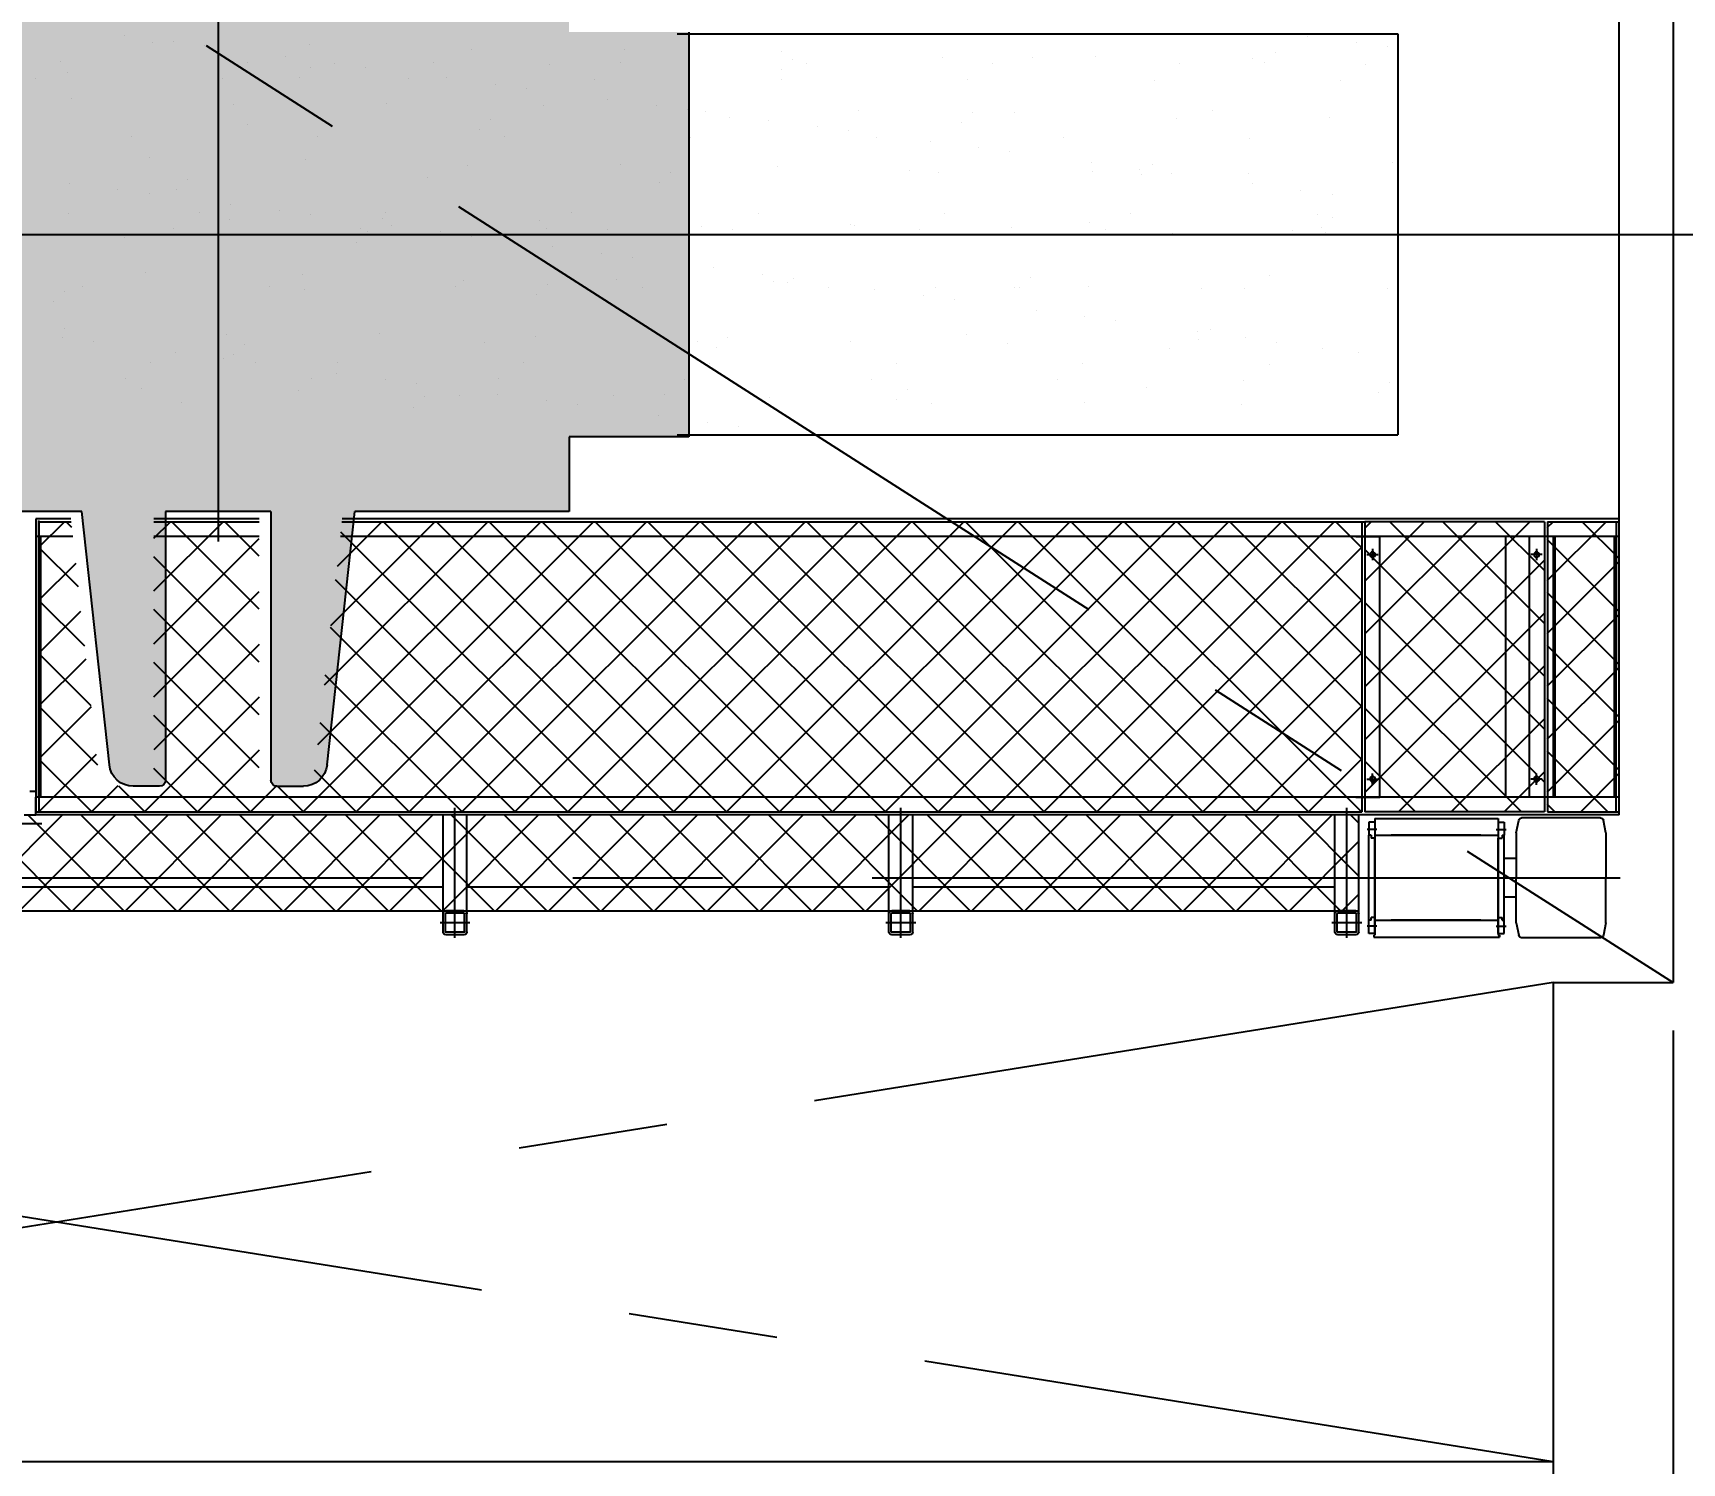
# Model space of a CAD drawing. Header units: millimetres. Extents: x -5 to 1510635, y -6 to 71285.
# Drawn here: x 666866 to 669621, y 32915 to 35304 of the extents above; entities that cross this region are included whole.
import ezdxf

# ---------------------------------------------------------------- set-up
doc = ezdxf.new("R2010")
doc.units = ezdxf.units.MM
doc.header["$LTSCALE"] = 1000
doc.linetypes.add('CENTER', pattern=[2, 1.25, -0.25, 0.25, -0.25])
for name, color, linetype in [('1', 1, 'CENTER'), ('MP-1', 1, 'CENTER'), ('MP-2', 42, 'Continuous'), ('MP-3', 3, 'Continuous'), ('MP-7', 7, 'Continuous'), ('MP-8', 8, 'Continuous'), ('S-TEXT-3', 31, 'Continuous')]:
    doc.layers.add(name, color=color, linetype=linetype)
doc.dimstyles.new('MPS2', dxfattribs={"dimscale": 100, "dimtxt": 3, "dimasz": 3, "dimexe": 1, "dimexo": 1, "dimgap": 1, "dimtad": 1, "dimzin": 12, "dimdsep": 46, "dimtxsty": 'Standard', "dimcen": 1, "dimclrd": 1, "dimclre": 1, "dimclrt": 7, "dimazin": 2, "dimtfac": 1, "dimtmove": 0, "dimatfit": 3, "dimfxl": 1, "dimarcsym": 0})

# ---------------------------------------------------------------- blocks, each defined once
blk = doc.blocks.new('*X10')
at = {"color": 0}
for p, q in [((1968.7, 9321.2), (1968.7, 9321.2)), ((3945.1, 9322.5), (3945.1, 9322.5)), ((1835.3, 9303.7), (1835.3, 9303.7)), ((1887.4, 9310.5), (1887.4, 9310.5)), ((2022.3, 9294.3), (2022.3, 9294.3)), ((2322.4, 9287.6), (2322.4, 9287.6)), ((2428.3, 9285.4), (2428.3, 9285.4)), ((2578.2, 9286.4), (2578.2, 9286.4)), ((2848.3, 9296.1), (2848.3, 9296.1)), ((3110, 9299.5), (3110, 9299.5)), ((3365.8, 9298.2), (3365.8, 9298.2)), ((3635.9, 9308), (3635.9, 9308)), ((3675.9, 9287.1), (3675.9, 9287.1)), ((3811.8, 9304.9), (3811.8, 9304.9)), ((3863.8, 9311.8), (3863.8, 9311.8)), ((3897.7, 9311.3), (3897.7, 9311.3)), ((1871.4, 9274.2), (1871.4, 9274.2)), ((2040.7, 9277.4), (2040.7, 9277.4)), ((2060.6, 9284.3), (2060.6, 9284.3)), ((2182.8, 9274.8), (2182.8, 9274.8)), ((2494.2, 9275.4), (2494.2, 9275.4)), ((2805.6, 9275.9), (2805.6, 9275.9)), ((2828.5, 9282), (2828.5, 9282)), ((2846.9, 9265.1), (2846.9, 9265.1)), ((3117.1, 9276.5), (3117.1, 9276.5)), ((3234.5, 9273.2), (3234.5, 9273.2)), ((3428.5, 9277.1), (3428.5, 9277.1)), ((3542.6, 9269.5), (3542.6, 9269.5)), ((3594.6, 9276.4), (3594.6, 9276.4)), ((3634.7, 9269.7), (3634.7, 9269.7)), ((3739.9, 9277.6), (3739.9, 9277.6)), ((4040.7, 9260.9), (4040.7, 9260.9)), ((4051.3, 9278.2), (4051.3, 9278.2)), ((1913.6, 9247.4), (1913.6, 9247.4)), ((2225, 9247.9), (2225, 9247.9)), ((2536.4, 9248.5), (2536.4, 9248.5)), ((2847.8, 9249.1), (2847.8, 9249.1)), ((3159.2, 9249.6), (3159.2, 9249.6)), ((3273.4, 9234.1), (3273.4, 9234.1)), ((3325.5, 9240.9), (3325.5, 9240.9)), ((3406.8, 9251.6), (3406.8, 9251.6)), ((3470.6, 9250.2), (3470.6, 9250.2)), ((3653.1, 9252.8), (3653.1, 9252.8)), ((3782.1, 9250.8), (3782.1, 9250.8)), ((4093.5, 9251.3), (4093.5, 9251.3)), ((3056.3, 9205.5), (3056.3, 9205.5)), ((3137.6, 9216.2), (3137.6, 9216.2)), ((3245.2, 9205.7), (3245.2, 9205.7)), ((3507, 9209), (3507, 9209)), ((3762.8, 9207.8), (3762.8, 9207.8)), ((4032.9, 9217.5), (4032.9, 9217.5)), ((1931.7, 9185.4), (1931.7, 9185.4)), ((2127.7, 9197.7), (2127.7, 9197.7)), ((2187.5, 9184.1), (2187.5, 9184.1)), ((2457.6, 9193.9), (2457.6, 9193.9)), ((2527.9, 9194.2), (2527.9, 9194.2)), ((2546.3, 9177.4), (2546.3, 9177.4)), ((2719.3, 9197.2), (2719.3, 9197.2)), ((2868.4, 9180.7), (2868.4, 9180.7)), ((2933.9, 9185.4), (2933.9, 9185.4)), ((2975.2, 9196), (2975.2, 9196)), ((3004.2, 9198.6), (3004.2, 9198.6)), ((3334, 9182), (3334, 9182)), ((2065.4, 9150.7), (2065.4, 9150.7)), ((2376.8, 9151.2), (2376.8, 9151.2)), ((2688.2, 9151.8), (2688.2, 9151.8)), ((2735.1, 9163.2), (2735.1, 9163.2)), ((2787.1, 9170), (2787.1, 9170)), ((2999.6, 9152.4), (2999.6, 9152.4)), ((3311, 9152.9), (3311, 9152.9)), ((3352.5, 9165.1), (3352.5, 9165.1)), ((3622.5, 9153.5), (3622.5, 9153.5)), ((3740.1, 9173.1), (3740.1, 9173.1)), ((3933.9, 9154), (3933.9, 9154)), ((2465.9, 9127.8), (2465.9, 9127.8)), ((2517.9, 9134.6), (2517.9, 9134.6)), ((2599.2, 9145.3), (2599.2, 9145.3)), ((1827.1, 9109.9), (1827.1, 9109.9)), ((2066.9, 9091.6), (2066.9, 9091.6)), ((2196.7, 9092.3), (2196.7, 9092.3)), ((2227.2, 9106.5), (2227.2, 9106.5)), ((2248.8, 9099.2), (2248.8, 9099.2)), ((2328.7, 9094.9), (2328.7, 9094.9)), ((2330.1, 9109.9), (2330.1, 9109.9)), ((2584.5, 9093.7), (2584.5, 9093.7)), ((2633.3, 9097.6), (2633.3, 9097.6)), ((2854.6, 9103.4), (2854.6, 9103.4)), ((3033.4, 9094.2), (3033.4, 9094.2)), ((3116.3, 9106.8), (3116.3, 9106.8)), ((3372.1, 9105.6), (3372.1, 9105.6)), ((3642.2, 9115.3), (3642.2, 9115.3)), ((3904, 9118.6), (3904, 9118.6)), ((2060.9, 9074.4), (2060.9, 9074.4)), ((2245.7, 9089.6), (2245.7, 9089.6)), ((3051.9, 9077.3), (3051.9, 9077.3)), ((3439.5, 9085.4), (3439.5, 9085.4)), ((3839.6, 9081.9), (3839.6, 9081.9)), ((3858.1, 9065), (3858.1, 9065)), ((3956, 9065), (3956, 9065)), ((4037.3, 9075.7), (4037.3, 9075.7)), ((1927.5, 9056.9), (1927.5, 9056.9)), ((1979.6, 9063.7), (1979.6, 9063.7)), ((3768.1, 9040.3), (3768.1, 9040.3)), ((3904, 9058.2), (3904, 9058.2)), ((1926.6, 9018.7), (1926.6, 9018.7)), ((1952.2, 9023.8), (1952.2, 9023.8)), ((2263.6, 9024.4), (2263.6, 9024.4)), ((2332.7, 9009.9), (2332.7, 9009.9)), ((2575, 9025), (2575, 9025)), ((2886.4, 9025.5), (2886.4, 9025.5)), ((3197.8, 9026.1), (3197.8, 9026.1)), ((3251.5, 9013), (3251.5, 9013)), ((3509.2, 9026.7), (3509.2, 9026.7)), ((3513.3, 9016.4), (3513.3, 9016.4)), ((3634.8, 9022.7), (3634.8, 9022.7)), ((3686.8, 9029.6), (3686.8, 9029.6)), ((3769.1, 9015.1), (3769.1, 9015.1)), ((3820.6, 9027.2), (3820.6, 9027.2)), ((4039.2, 9024.9), (4039.2, 9024.9)), ((1938, 8992.7), (1938, 8992.7)), ((1945.1, 9001.8), (1945.1, 9001.8)), ((1994.3, 8997), (1994.3, 8997)), ((2193.8, 8991.4), (2193.8, 8991.4)), ((2305.7, 8997.5), (2305.7, 8997.5)), ((2463.9, 9001.2), (2463.9, 9001.2)), ((2617.2, 8998.1), (2617.2, 8998.1)), ((2725.6, 9004.5), (2725.6, 9004.5)), ((2732.8, 9006.4), (2732.8, 9006.4)), ((2751.3, 8989.5), (2751.3, 8989.5)), ((2928.6, 8998.7), (2928.6, 8998.7)), ((2981.4, 9003.3), (2981.4, 9003.3)), ((3138.9, 8997.6), (3138.9, 8997.6)), ((3240, 8999.2), (3240, 8999.2)), ((3365.6, 8987.3), (3365.6, 8987.3)), ((3417.7, 8994.1), (3417.7, 8994.1)), ((3499, 9004.8), (3499, 9004.8)), ((3539, 8994.1), (3539, 8994.1)), ((3551.4, 8999.8), (3551.4, 8999.8)), ((3862.8, 9000.4), (3862.8, 9000.4)), ((3945.1, 8985.3), (3945.1, 8985.3)), ((3148.5, 8958.7), (3148.5, 8958.7)), ((3229.8, 8969.4), (3229.8, 8969.4)), ((3557.4, 8977.3), (3557.4, 8977.3)), ((2960.6, 8934), (2960.6, 8934)), ((3096.4, 8951.9), (3096.4, 8951.9)), ((1834.7, 8899.7), (1834.7, 8899.7)), ((2032.1, 8922.1), (2032.1, 8922.1)), ((2073.2, 8898.9), (2073.2, 8898.9)), ((2146.1, 8900.2), (2146.1, 8900.2)), ((2335, 8902.3), (2335, 8902.3)), ((2432.2, 8918.7), (2432.2, 8918.7)), ((2450.6, 8901.8), (2450.6, 8901.8)), ((2457.6, 8900.8), (2457.6, 8900.8)), ((2590.8, 8901), (2590.8, 8901)), ((2769, 8901.4), (2769, 8901.4)), ((2827.3, 8916.4), (2827.3, 8916.4)), ((2838.3, 8909.8), (2838.3, 8909.8)), ((2860.9, 8910.8), (2860.9, 8910.8)), ((2879.3, 8923.3), (2879.3, 8923.3)), ((3080.4, 8901.9), (3080.4, 8901.9)), ((3122.6, 8914.1), (3122.6, 8914.1)), ((3238.4, 8906.4), (3238.4, 8906.4)), ((3378.4, 8912.9), (3378.4, 8912.9)), ((3391.8, 8902.5), (3391.8, 8902.5)), ((3648.5, 8922.6), (3648.5, 8922.6)), ((3703.2, 8903.1), (3703.2, 8903.1)), ((3910.3, 8925.9), (3910.3, 8925.9)), ((4014.6, 8903.6), (4014.6, 8903.6)), ((2558.1, 8881), (2558.1, 8881)), ((2610.1, 8887.8), (2610.1, 8887.8)), ((2691.4, 8898.5), (2691.4, 8898.5)), ((3256.8, 8889.5), (3256.8, 8889.5)), ((3644.4, 8897.5), (3644.4, 8897.5)), ((4044.6, 8894.1), (4044.6, 8894.1)), ((4063, 8877.2), (4063, 8877.2)), ((2288.9, 8845.5), (2288.9, 8845.5)), ((2341, 8852.4), (2341, 8852.4)), ((2422.3, 8863.1), (2422.3, 8863.1)), ((2071.8, 8817), (2071.8, 8817)), ((2131.6, 8830.9), (2131.6, 8830.9)), ((2153.1, 8827.7), (2153.1, 8827.7)), ((2537.6, 8822), (2537.6, 8822)), ((2937.8, 8818.6), (2937.8, 8818.6)), ((3257.8, 8820.3), (3257.8, 8820.3)), ((3519.6, 8823.7), (3519.6, 8823.7)), ((3775.4, 8822.5), (3775.4, 8822.5)), ((4045.5, 8832.2), (4045.5, 8832.2)), ((4048.2, 8818.2), (4048.2, 8818.2)), ((1883.9, 8792.2), (1883.9, 8792.2)), ((1944.3, 8800), (1944.3, 8800)), ((2019.7, 8810.1), (2019.7, 8810.1)), ((2150, 8814), (2150, 8814)), ((2200.1, 8798.8), (2200.1, 8798.8)), ((2470.2, 8808.5), (2470.2, 8808.5)), ((2731.9, 8811.8), (2731.9, 8811.8)), ((2956.2, 8801.7), (2956.2, 8801.7)), ((2987.7, 8810.6), (2987.7, 8810.6)), ((3343.8, 8809.8), (3343.8, 8809.8)), ((3744, 8806.3), (3744, 8806.3)), ((3762.4, 8789.4), (3762.4, 8789.4)), ((3860.3, 8793.5), (3860.3, 8793.5)), ((3996.2, 8811.4), (3996.2, 8811.4)), ((2032.9, 8773.4), (2032.9, 8773.4)), ((2344.3, 8774), (2344.3, 8774)), ((2655.8, 8774.5), (2655.8, 8774.5)), ((2967.2, 8775.1), (2967.2, 8775.1)), ((3278.6, 8775.7), (3278.6, 8775.7)), ((3590, 8776.2), (3590, 8776.2)), ((3727, 8775.9), (3727, 8775.9)), ((3779, 8782.8), (3779, 8782.8)), ((3901.4, 8776.8), (3901.4, 8776.8)), ((1831, 8743.1), (1831, 8743.1)), ((2075.1, 8746.5), (2075.1, 8746.5)), ((2237, 8734.3), (2237, 8734.3)), ((2386.5, 8747.1), (2386.5, 8747.1)), ((2697.9, 8747.7), (2697.9, 8747.7)), ((3009.3, 8748.2), (3009.3, 8748.2)), ((3320.8, 8748.8), (3320.8, 8748.8)), ((3457.8, 8740.5), (3457.8, 8740.5)), ((3509.9, 8747.4), (3509.9, 8747.4)), ((3591.2, 8758.1), (3591.2, 8758.1)), ((3632.2, 8749.4), (3632.2, 8749.4)), ((3943.6, 8749.9), (3943.6, 8749.9)), ((1849.4, 8726.2), (1849.4, 8726.2)), ((2079.5, 8706.2), (2079.5, 8706.2)), ((2341.3, 8709.6), (2341.3, 8709.6)), ((2597.1, 8708.3), (2597.1, 8708.3)), ((2637.2, 8730.8), (2637.2, 8730.8)), ((2655.6, 8714), (2655.6, 8714)), ((2867.2, 8718.1), (2867.2, 8718.1)), ((3043.2, 8722), (3043.2, 8722)), ((3128.9, 8721.4), (3128.9, 8721.4)), ((3240.7, 8711.9), (3240.7, 8711.9)), ((3322, 8722.6), (3322, 8722.6)), ((3384.7, 8720.2), (3384.7, 8720.2)), ((3443.4, 8718.6), (3443.4, 8718.6)), ((3654.8, 8729.9), (3654.8, 8729.9)), ((3849.4, 8709.7), (3849.4, 8709.7)), ((3916.6, 8733.3), (3916.6, 8733.3)), ((3052.8, 8687.2), (3052.8, 8687.2)), ((3188.6, 8705.1), (3188.6, 8705.1)), ((3461.8, 8701.7), (3461.8, 8701.7)), ((2919.5, 8669.6), (2919.5, 8669.6)), ((2971.5, 8676.5), (2971.5, 8676.5))]:
    blk.add_line(p, q, dxfattribs=at)
blk = doc.blocks.new('*X8')
at = {"color": 0}
for p, q in [((1847.6, 2201.1), (2105.8, 2459.4)), ((1847.6, 2289.5), (2017.4, 2459.4)), ((1847.6, 2377.9), (1929, 2459.4)), ((2147.6, 2183.4), (1871.7, 2459.4)), ((2147.6, 2271.8), (1960.1, 2459.4)), ((2147.6, 2360.2), (2048.4, 2459.4)), ((2147.6, 2448.6), (2136.8, 2459.4)), ((1847.6, 2112.7), (2134.6, 2399.7)), ((2134.7, 2399.9), (2139.1, 2404.2)), ((2139.2, 2404.4), (2147.6, 2412.7)), ((2147.6, 2095.1), (1847.6, 2395.1)), ((1860.6, 2037.4), (2147.6, 2324.4)), ((2147.6, 2006.7), (1847.6, 2306.7)), ((1886, 1974.4), (2147.6, 2236)), ((2091.5, 1974.4), (1847.6, 2218.3)), ((2003.1, 1974.4), (1847.6, 2129.9)), ((1974.4, 1974.4), (2147.6, 2147.6)), ((1857, 2032.1), (1847.6, 2041.5)), ((2062.8, 1974.4), (2147.6, 2059.2)), ((1847.6, 2024.4), (1852.6, 2029.4)), ((1860.6, 2028.5), (1859.7, 2029.4)), ((1914.7, 1974.4), (1863.3, 2025.8))]:
    blk.add_line(p, q, dxfattribs=at)
blk = doc.blocks.new('*X9')
at = {"color": 0}
for p, q in [((1814.5, 3228.7), (1876, 3290.2)), ((1934.5, 3192.1), (1836.3, 3290.2)), ((1934.5, 3280.4), (1924.7, 3290.2)), ((1814.5, 3140.3), (1934.5, 3260.3)), ((1934.5, 3103.7), (1814.5, 3223.7)), ((1814.5, 3051.9), (1934.5, 3171.9)), ((1934.5, 3015.3), (1814.5, 3135.3)), ((1814.5, 2963.5), (1934.5, 3083.5)), ((1934.5, 2926.9), (1814.5, 3046.9)), ((1814.5, 2875.1), (1934.5, 2995.1)), ((1934.5, 2838.5), (1814.5, 2958.5)), ((1833, 2805.2), (1934.5, 2906.7)), ((1879.3, 2805.2), (1814.5, 2870.1)), ((1921.4, 2805.2), (1934.5, 2818.4))]:
    blk.add_line(p, q, dxfattribs=at)
blk = doc.blocks.new('CL Cavin')
h = blk.add_hatch()
h.set_pattern_fill('CROSS', color=1, scale=100, style=0)
h.set_pattern_definition([(360, (24163.74, 101268.322), (25, 25), [12.5, -37.5]), (90, (24169.99, 101262.072), (-25, 25), [12.5, -37.5])])
h.paths.add_polyline_path([(27666.8, 102368.3), (27666.8, 102831.3), (27578.8, 102831.3), (27578.8, 103280.3, 0.414214), (27568.8, 103290.3), (27524.6, 103290.3, 0.382786), (27484.9, 103254.7), (27438.8, 102831.3), (27080.8, 102831.3), (27080.8, 102706.3), (26880.8, 102706.3), (26880.8, 102368.3)])
h.paths.add_polyline_path([(27666.8, 102368.3), (28452.8, 102368.3), (28452.8, 102706.3), (28252.8, 102706.3), (28252.8, 102831.3), (27894.7, 102831.3), (27848.6, 103254.7, 0.382786), (27808.9, 103290.3), (27764.8, 103290.3, 0.414214), (27754.8, 103280.3), (27754.8, 102831.3), (27666.8, 102831.3)])
h.paths.add_polyline_path([(27666.8, 102368.3), (27666.8, 101905.3), (27754.8, 101905.3), (27754.8, 101456.3, 0.414214), (27764.8, 101446.3), (27808.9, 101446.3, 0.382786), (27848.6, 101482), (27894.7, 101905.3), (28252.8, 101905.3), (28252.8, 102030.3), (28452.8, 102030.3), (28452.8, 102368.3)])
h.paths.add_polyline_path([(26880.8, 102368.3), (26880.8, 102030.3), (27080.8, 102030.3), (27080.8, 101905.3), (27438.8, 101905.3), (27484.9, 101482, 0.382786), (27524.6, 101446.3), (27568.8, 101446.3, 0.414214), (27578.8, 101456.3), (27578.8, 101905.3), (27666.8, 101905.3), (27666.8, 102368.3)])
h.paths.add_polyline_path([(25974.5, 102368.3), (25974.5, 101905.3), (26062.5, 101905.3), (26062.5, 101456.3, 0.414214), (26072.5, 101446.3), (26116.6, 101446.3, 0.382786), (26156.4, 101482), (26202.5, 101905.3), (26560.5, 101905.3), (26560.5, 102030.3), (26760.5, 102030.3), (26760.5, 102368.3)])
h.paths.add_polyline_path([(25388.5, 102030.3), (25388.5, 101905.3), (25746.5, 101905.3), (25792.6, 101482, 0.382786), (25832.4, 101446.3), (25876.5, 101446.3, 0.414214), (25886.5, 101456.3), (25886.5, 101905.3), (25974.5, 101905.3), (25974.5, 102368.3), (25188.5, 102368.3), (25188.5, 102030.3)])
h.paths.add_polyline_path([(25974.5, 102368.3), (25974.5, 102831.3), (25886.5, 102831.3), (25886.5, 103280.3, 0.414214), (25876.5, 103290.3), (25832.4, 103290.3, 0.382786), (25792.6, 103254.7), (25746.5, 102831.3), (25388.5, 102831.3), (25388.5, 102706.3), (25188.5, 102706.3), (25188.5, 102368.3)])
h.paths.add_polyline_path([(26760.5, 102368.3), (26760.5, 102706.3), (26560.5, 102706.3), (26560.5, 102831.3), (26202.5, 102831.3), (26156.4, 103254.7, 0.382786), (26116.6, 103290.3), (26072.5, 103290.3, 0.414214), (26062.5, 103280.3), (26062.5, 102831.3), (25974.5, 102831.3), (25974.5, 102368.3)])
at = {"layer": 'MP-2'}
h = blk.add_hatch(dxfattribs=at)
h.set_pattern_fill('ANSI37', color=256, scale=499.999663, angle=180, style=0)
h.set_pattern_definition([(225, (31683.96, 114656.054), (44.19414, -44.19414), []), (315, (31683.96, 114656.054), (44.19414, 44.19414), [])])
h.paths.add_polyline_path([(27342.2, 103338.3), (27342.2, 103378.8), (25542.2, 103378.8), (25542.2, 103338.3), (25022.2, 103338.3), (25022.2, 103498.3), (29572.2, 103498.3), (29572.2, 103338.3)])
h = blk.add_hatch(dxfattribs=at)
h.set_pattern_fill('ANSI37', color=256, scale=500, angle=90, style=0)
h.set_pattern_definition([(225, (27297.18, 105208.924), (-44.1942, 44.1942), []), (135, (27297.18, 105208.924), (44.1942, 44.1942), [])])
h.paths.add_polyline_path([(27873.4, 102848.3), (27829.1, 103254.7, 0.382786), (27789.4, 103290.3), (27745.3, 103290.3, 0.414214), (27735.3, 103280.3), (27735.3, 102848.3), (27559.3, 102848.3), (27559.3, 103280.3, 0.414214), (27549.3, 103290.3), (27505.1, 103290.3, 0.382786), (27465.4, 103254.7), (27421.1, 102848.3), (27367.2, 102848.3), (27367.2, 103333.3), (29577.2, 103333.3), (29577.2, 102848.3)])
at = {"layer": 'MP-1'}
for p, q in [((28062.2, 103543.3), (28062.2, 103326.1)), ((28807.2, 103543.3), (28807.2, 103326.1)), ((29552.2, 103543.3), (29552.2, 103326.1)), ((28087.2, 103518.3), (28037.2, 103518.3)), ((28832.2, 103518.3), (28782.2, 103518.3)), ((29577.2, 103518.3), (29527.2, 103518.3)), ((29602.4, 103524.3), (29586.1, 103524.3)), ((29801.9, 103524.3), (29818.3, 103524.3)), ((24759.1, 103443.3), (30035.1, 103443.3)), ((27372.2, 103353.3), (25522.2, 103353.3)), ((29602.4, 103362.3), (29586.1, 103362.3)), ((29801.9, 103362.3), (29818.3, 103362.3)), ((29595.2, 103287.8), (29595.2, 103268.8)), ((29595.2, 103287.8), (29595.2, 103268.8)), ((29869.2, 103287.8), (29869.2, 103268.8)), ((29869.2, 103287.8), (29869.2, 103268.8)), ((29585.7, 103278.3), (29604.7, 103278.3)), ((29585.7, 103278.3), (29604.7, 103278.3)), ((29878.7, 103278.3), (29859.7, 103278.3)), ((29878.7, 103278.3), (29859.7, 103278.3)), ((29585.7, 102903.3), (29604.7, 102903.3)), ((29585.7, 102903.3), (29604.7, 102903.3)), ((29595.2, 102893.8), (29595.2, 102912.8)), ((29595.2, 102893.8), (29595.2, 102912.8)), ((29878.7, 102903.3), (29859.7, 102903.3)), ((29878.7, 102903.3), (29859.7, 102903.3)), ((29869.2, 102893.8), (29869.2, 102912.8)), ((29869.2, 102893.8), (29869.2, 102912.8)), ((27666.8, 101855.3), (27666.8, 102881.3)), ((24687.2, 102368.3), (30107.2, 102368.3))]:
    blk.add_line(p, q, dxfattribs=at)
at = {"layer": 'MP-2'}
for p, q in [((28042.2, 103533.3), (28042.2, 103503.3)), ((28046.2, 103533.3), (28046.2, 103503.3)), ((28077.2, 103538.3), (28047.2, 103538.3)), ((28077.2, 103534.3), (28047.2, 103534.3)), ((28078.2, 103533.3), (28078.2, 103503.3)), ((28082.2, 103533.3), (28082.2, 103503.3)), ((28787.2, 103533.3), (28787.2, 103503.3)), ((28791.2, 103533.3), (28791.2, 103503.3)), ((28822.2, 103538.3), (28792.2, 103538.3)), ((28822.2, 103534.3), (28792.2, 103534.3)), ((28823.2, 103533.3), (28823.2, 103503.3)), ((28827.2, 103533.3), (28827.2, 103503.3)), ((29532.2, 103533.3), (29532.2, 103503.3)), ((29536.2, 103533.3), (29536.2, 103503.3)), ((29567.2, 103538.3), (29537.2, 103538.3)), ((29567.2, 103534.3), (29537.2, 103534.3)), ((29568.2, 103533.3), (29568.2, 103503.3)), ((29572.2, 103533.3), (29572.2, 103503.3)), ((28077.2, 103502.3), (28047.2, 103502.3)), ((28077.2, 103498.3), (28047.2, 103498.3)), ((28822.2, 103502.3), (28792.2, 103502.3)), ((28822.2, 103498.3), (28792.2, 103498.3)), ((29567.2, 103502.3), (29537.2, 103502.3)), ((29567.2, 103498.3), (29537.2, 103498.3)), ((27342.2, 103338.3), (27362.2, 103338.3)), ((27352.2, 103298.3), (27362.2, 103298.3)), ((28433.3, 102703.3), (29637.2, 102703.3)), ((28433.3, 102703.3), (29637.2, 102703.3)), ((29637.2, 102033.3), (29637.2, 102703.3)), ((28433.3, 102033.3), (29637.2, 102033.3))]:
    blk.add_line(p, q, dxfattribs=at)
for centre, radius, start, end in [((28047.2, 103533.3), 5, 90, 180), ((28047.2, 103533.3), 1, 90, 180), ((28077.2, 103533.3), 5, 0, 90), ((28077.2, 103533.3), 1, 0, 90), ((28792.2, 103533.3), 5, 90, 180), ((28792.2, 103533.3), 1, 90, 180), ((28822.2, 103533.3), 5, 0, 90), ((28822.2, 103533.3), 1, 0, 90), ((29537.2, 103533.3), 5, 90, 180), ((29537.2, 103533.3), 1, 90, 180), ((29567.2, 103533.3), 5, 0, 90), ((29567.2, 103533.3), 1, 0, 90), ((28047.2, 103503.3), 5, 180, 270), ((28047.2, 103503.3), 1, 180, 270), ((28077.2, 103503.3), 5, 270, 0), ((28077.2, 103503.3), 1, 270, 0), ((28792.2, 103503.3), 5, 180, 270), ((28792.2, 103503.3), 1, 180, 270), ((28822.2, 103503.3), 1, 270, 0), ((28822.2, 103503.3), 5, 270, 0), ((29537.2, 103503.3), 5, 180, 270), ((29537.2, 103503.3), 1, 180, 270), ((29567.2, 103503.3), 5, 270, 0), ((29567.2, 103503.3), 1, 270, 0)]:
    blk.add_arc(centre, radius, start, end, dxfattribs=at)
at = {"layer": 'MP-3'}
for p, q in [((29589.2, 103536.3), (29589.2, 103514.3)), ((29599.2, 103536.3), (29589.2, 103536.3)), ((29597.2, 103542.3), (29807.2, 103542.3)), ((29597.2, 103539.3), (29597.2, 103542.3)), ((29597.2, 103539.3), (29599.2, 103539.3)), ((29599.2, 103514.3), (29599.2, 103539.3)), ((29599.2, 103536.3), (29599.2, 103509.8)), ((29805.2, 103514.3), (29805.2, 103539.3)), ((29805.2, 103539.3), (29807.2, 103539.3)), ((29805.2, 103536.3), (29805.2, 103509.8)), ((29805.2, 103536.3), (29815.2, 103536.3)), ((29807.2, 103539.3), (29807.2, 103542.3)), ((29815.2, 103536.3), (29815.2, 103514.3)), ((29835.1, 103518.3), (29839.3, 103539.3)), ((29976, 103543.3), (29844.2, 103543.3)), ((29985.1, 103518.3), (29980.9, 103539.3)), ((29589.2, 103514.3), (29589.2, 103372.3)), ((29592.7, 103514.3), (29589.2, 103514.3)), ((29592.7, 103514.3), (29592.7, 103509.8)), ((29599.2, 103509.8), (29592.7, 103509.8)), ((29599.2, 103372.3), (29599.2, 103514.3)), ((29599.2, 103514.3), (29627.2, 103514.3)), ((29599.2, 103509.8), (29599.2, 103376.8)), ((29776.2, 103514.3), (29626.2, 103514.3)), ((29627.2, 103514.3), (29777.2, 103514.3)), ((29777.2, 103514.3), (29805.2, 103514.3)), ((29805.2, 103372.3), (29805.2, 103514.3)), ((29805.2, 103509.8), (29805.2, 103376.8)), ((29805.2, 103509.8), (29811.7, 103509.8)), ((29811.7, 103514.3), (29811.7, 103509.8)), ((29811.7, 103514.3), (29815.2, 103514.3)), ((29815.2, 103514.3), (29815.2, 103372.3)), ((29835.1, 103518.3), (29835.1, 103487.3)), ((29985.1, 103518.3), (29985.1, 103443.3)), ((25162.2, 103498.3), (29572.2, 103498.3)), ((29572.2, 103503.3), (29572.2, 103338.3)), ((29835.1, 103487.3), (29835.1, 103443.3)), ((29835.1, 103475.8), (29815.2, 103475.8)), ((29835.1, 103397.3), (29835.1, 103443.3)), ((29985.1, 103397.3), (29985.1, 103443.3)), ((29835.1, 103410.8), (29815.2, 103410.8)), ((29835.1, 103368.3), (29835.1, 103397.3)), ((29985.1, 103368.3), (29985.1, 103397.3)), ((29589.2, 103350.3), (29589.2, 103372.3)), ((29592.7, 103372.3), (29589.2, 103372.3)), ((29592.7, 103372.3), (29592.7, 103376.8)), ((29599.2, 103376.8), (29592.7, 103376.8)), ((29599.2, 103350.3), (29599.2, 103376.8)), ((29599.2, 103344.3), (29599.2, 103372.3)), ((29599.2, 103372.3), (29627.2, 103372.3)), ((29776.2, 103372.3), (29626.2, 103372.3)), ((29627.2, 103372.3), (29777.2, 103372.3)), ((29777.2, 103372.3), (29805.2, 103372.3)), ((29805.2, 103350.3), (29805.2, 103376.8)), ((29805.2, 103376.8), (29811.7, 103376.8)), ((29805.2, 103344.3), (29805.2, 103372.3)), ((29811.7, 103372.3), (29811.7, 103376.8)), ((29811.7, 103372.3), (29815.2, 103372.3)), ((29815.2, 103350.3), (29815.2, 103372.3)), ((29835.1, 103368.3), (29839.3, 103347.3)), ((29985.1, 103368.3), (29980.9, 103347.3)), ((29599.2, 103350.3), (29589.2, 103350.3)), ((29599.2, 103344.3), (29805.2, 103344.3)), ((29805.2, 103350.3), (29815.2, 103350.3)), ((29976, 103343.3), (29844.2, 103343.3)), ((30007.2, 103338.3), (27362.2, 103338.3)), ((27362.2, 103338.3), (27362.2, 103308.3)), ((27362.2, 103338.3), (27362.2, 103308.3)), ((27362.2, 102848.3), (27362.2, 103333.3)), ((27362.2, 103333.3), (29577.2, 103333.3)), ((27367.2, 102848.3), (27367.2, 103333.3)), ((29577.2, 102848.3), (29577.2, 103333.3)), ((29582.2, 102848.3), (29582.2, 103333.3)), ((29882.2, 103333.3), (29582.2, 103333.3)), ((29882.2, 102848.3), (29882.2, 103333.3)), ((29887.2, 102848.3), (29887.2, 103333.3)), ((29887.2, 103333.3), (30007.2, 103333.3)), ((30002.2, 103333.3), (30002.2, 102873.3)), ((30007.2, 103338.3), (30007.2, 101863.3)), ((30007.2, 103308.3), (27362.2, 103308.3)), ((27367.2, 103308.3), (27367.2, 102846.3)), ((27370.2, 103308.3), (27370.2, 102873.3)), ((27568.8, 103290.3), (27524.6, 103290.3)), ((27764.8, 103290.3), (27808.9, 103290.3)), ((29567.2, 103308.3), (29607.2, 103308.3)), ((29607.2, 103308.3), (29607.2, 102873.3)), ((29817.2, 102873.3), (29817.2, 103308.3)), ((29857.2, 103308.3), (29857.2, 102873.3)), ((29897.2, 103308.3), (29857.2, 103308.3)), ((29897.2, 103308.3), (29897.2, 102873.3)), ((29900.2, 103308.3), (29900.2, 102873.3)), ((29999.2, 103308.3), (29999.2, 102873.3)), ((27578.8, 102831.3), (27578.8, 103280.3)), ((27754.8, 102831.3), (27754.8, 103280.3)), ((27484.9, 103254.7), (27438.8, 102831.3)), ((27848.6, 103254.7), (27894.7, 102831.3)), ((30002.2, 102848.3), (30002.2, 103095.5)), ((27367.2, 102848.3), (27367.2, 103006.1)), ((27362.2, 102843.3), (27362.2, 102873.3)), ((27362.2, 102843.3), (27362.2, 102873.3)), ((27423.8, 102873.3), (27362.2, 102873.3)), ((27735.3, 102873.3), (27559.3, 102873.3)), ((30007.2, 102873.3), (27870.7, 102873.3)), ((29567.2, 102873.3), (29607.2, 102873.3)), ((29897.2, 102873.3), (29857.2, 102873.3)), ((27367.2, 102848.3), (27421.1, 102848.3)), ((27559.3, 102848.3), (27735.3, 102848.3)), ((27873.4, 102848.3), (29582.2, 102848.3)), ((29882.2, 102848.3), (29582.2, 102848.3)), ((29887.2, 102848.3), (30007.2, 102848.3)), ((27438.8, 102831.3), (27080.8, 102831.3)), ((27420.6, 102843.3), (27362.2, 102843.3)), ((27735.3, 102843.3), (27559.3, 102843.3)), ((27754.8, 102831.3), (27578.8, 102831.3)), ((30007.2, 102843.3), (27873.9, 102843.3)), ((28252.8, 102831.3), (27894.7, 102831.3)), ((28252.8, 102706.3), (28252.8, 102831.3)), ((28452.8, 102706.3), (28252.8, 102706.3)), ((28452.8, 102030.3), (28452.8, 102706.3))]:
    blk.add_line(p, q, dxfattribs=at)
for centre in [(29595.2, 103278.3), (29595.2, 103278.3), (29869.2, 103278.3), (29869.2, 103278.3), (29595.2, 102903.3), (29595.2, 102903.3), (29869.2, 102903.3), (29869.2, 102903.3)]:
    blk.add_circle(centre, 4.5, dxfattribs=at)
for centre, radius, start, end in [((29844.2, 103538.3), 5, 90, 168.6901), ((29976, 103538.3), 5, 11.3099, 90), ((29844.2, 103348.3), 5, 191.3099, 270), ((29976, 103348.3), 5, 270, 348.6901), ((27524.6, 103250.3), 40, 90, 173.7846), ((27568.8, 103280.3), 10, 0, 90), ((27764.8, 103280.3), 10, 90, 180), ((27808.9, 103250.3), 40, 6.2154, 90)]:
    blk.add_arc(centre, radius, start, end, dxfattribs=at)
at = {"layer": 'MP-7'}
for p, q in [((28042.2, 103503.3), (28042.2, 103338.3)), ((28082.2, 103503.3), (28082.2, 103338.3)), ((28787.2, 103503.3), (28787.2, 103338.3)), ((28827.2, 103503.3), (28827.2, 103338.3)), ((29532.2, 103503.3), (29532.2, 103338.3)), ((27337.2, 103458.3), (28042.2, 103458.3)), ((28082.2, 103458.3), (28787.2, 103458.3)), ((28827.2, 103458.3), (29532.2, 103458.3))]:
    blk.add_line(p, q, dxfattribs=at)
at = {"layer": 'MP-2', "rotation": 180}
for name, p in [('*X8', (31729.8, 105307.7)), ('*X9', (31821.6, 106138.6)), ('*X10', (31455.2, 111358.4))]:
    blk.add_blockref(name, p, dxfattribs=at)
blk = doc.blocks.new('*D308')
at = {"layer": 'DEFPOINTS', "color": 0, "linetype": 'ByBlock', "transparency": 16777216}
for p in [(674905.9, 38841.1), (669605.9, 37167.7, 0), (674905.9, 18707.4)]:
    blk.add_point(p, dxfattribs=at)
at = {"layer": 'S-TEXT-3', "color": 1, "linetype": 'ByBlock', "lineweight": -2, "transparency": 16777216}
for p, q in [((669605.9, 37247.7), (669605.9, 38921.1)), ((674905.9, 18787.4), (674905.9, 38921.1)), ((669845.9, 38841.1), (674665.9, 38841.1))]:
    blk.add_line(p, q, dxfattribs=at)
at = {"layer": 'S-TEXT-3', "color": 1, "linetype": 'ByBlock', "transparency": 16777216}
for points in [[(669845.9, 38881.1), (669845.9, 38801.1), (669605.9, 38841.1)], [(674665.9, 38881.1), (674665.9, 38801.1), (674905.9, 38841.1)]]:
    blk.add_solid(points, dxfattribs=at)
at = {"layer": 'S-TEXT-3', "color": 7, "linetype": 'ByBlock', "transparency": 16777216, "insert": (672255.9, 39041.1), "char_height": 240, "attachment_point": 5}
blk.add_mtext('5300', dxfattribs=at)
blk = doc.blocks.new('*D315')
at = {"layer": 'DEFPOINTS', "color": 0, "linetype": 'ByBlock', "transparency": 16777216}
for p in [(677380.8, 39553.5), (646991, 32912.4, 0), (677380.8, 20582.8, 0)]:
    blk.add_point(p, dxfattribs=at)
at = {"layer": 'S-TEXT-3', "color": 1, "linetype": 'ByBlock', "lineweight": -2, "transparency": 16777216}
for p, q in [((646991, 32992.4), (646991, 39633.5)), ((677380.8, 20662.8), (677380.8, 39633.5)), ((647231, 39553.5), (677140.8, 39553.5))]:
    blk.add_line(p, q, dxfattribs=at)
at = {"layer": 'S-TEXT-3', "color": 1, "linetype": 'ByBlock', "transparency": 16777216}
for points in [[(647231, 39593.5), (647231, 39513.5), (646991, 39553.5)], [(677140.8, 39593.5), (677140.8, 39513.5), (677380.8, 39553.5)]]:
    blk.add_solid(points, dxfattribs=at)
at = {"layer": 'S-TEXT-3', "color": 7, "linetype": 'ByBlock', "transparency": 16777216, "insert": (662185.9, 39753.5), "char_height": 240, "attachment_point": 5}
blk.add_mtext('30390', dxfattribs=at)
blk = doc.blocks.new('*D306')
at = {"layer": 'DEFPOINTS', "color": 0, "linetype": 'ByBlock', "transparency": 16777216}
for p in [(664205.9, 33717.7, 0), (669605.9, 33717.7, 0), (664205.9, 32215.9)]:
    blk.add_point(p, dxfattribs=at)
at = {"layer": 'MP-8', "color": 1, "linetype": 'ByBlock', "lineweight": -2, "transparency": 16777216}
for p, q in [((664205.9, 33637.7), (664205.9, 32135.9)), ((669605.9, 33637.7), (669605.9, 32135.9)), ((669365.9, 32215.9), (664445.9, 32215.9))]:
    blk.add_line(p, q, dxfattribs=at)
at = {"layer": 'MP-8', "color": 1, "linetype": 'ByBlock', "transparency": 16777216}
for points in [[(664445.9, 32255.9), (664445.9, 32175.9), (664205.9, 32215.9)], [(669365.9, 32255.9), (669365.9, 32175.9), (669605.9, 32215.9)]]:
    blk.add_solid(points, dxfattribs=at)
at = {"layer": 'MP-8', "color": 7, "linetype": 'ByBlock', "transparency": 16777216, "insert": (666905.9, 32444.7), "char_height": 240, "attachment_point": 5}
blk.add_mtext('5400{\\H144.000000;\\S+10^ -0;}', dxfattribs=at)

msp = doc.modelspace()

# ---------------------------------------------------------------- linework, layer by layer
at = {"layer": '1'}
msp.add_line((657427.944, 34967.724, 0), (670552.613, 34967.724, 0), dxfattribs=at)
at = {"layer": 'MP-1'}
for p, q in [((664205.865, 37167.724, 0), (669605.865, 33717.724, 0)), ((669405.865, 33717.724, 0), (664405.865, 32917.724, 0)), ((664405.865, 33717.724, 0), (669405.865, 32917.724, 0))]:
    msp.add_line(p, q, dxfattribs=at)
at = {"layer": 'MP-8'}
for p, q in [((669605.865, 37167.724, 0), (669605.865, 33717.724, 0)), ((669405.865, 33717.724, 0), (669605.865, 33717.724, 0)), ((669405.865, 33717.724, 0), (669405.865, 13762.358, 0)), ((664405.865, 32917.724, 0), (669405.865, 32917.724, 0))]:
    msp.add_line(p, q, dxfattribs=at)

# ---------------------------------------------------------------- block references
at = {"linetype": 'ByBlock', "extrusion": (0, 0, -1), "zscale": -1, "rotation": 179.9999999866598}
msp.add_blockref('CL Cavin', (-639508.684, 137336.046, 0), dxfattribs=at)

# ---------------------------------------------------------------- dimensions: what is measured, and where the dimension line sits
at = {"layer": 'MP-8', "linetype": 'ByBlock'}
dim = msp.add_linear_dim(base=(664205.865, 32215.904), p1=(669605.865, 33717.724, 0), p2=(664205.865, 33717.724, 0), dimstyle='MPS2', override={"dimscale": 80, "dimtol": 1, "dimtp": 10, "dimtm": 1e-09, "dimtfac": 0.6}, dxfattribs=at)
dim.commit()
dim.dimension.update_dxf_attribs({"geometry": '*D306', "text_midpoint": (666905.865, 32444.704)})
at = {"layer": 'S-TEXT-3', "linetype": 'ByBlock'}
for base, p1, p2, picture, middle in [((677380.772, 39553.493), (646991.023, 32912.423, 0), (677380.772, 20582.777, 0), '*D315', (662185.897, 39753.493)), ((674905.865, 38841.113), (669605.865, 37167.724, 0), (674905.865, 18707.36), '*D308', (672255.865, 39041.113))]:
    dim = msp.add_linear_dim(base=base, p1=p1, p2=p2, dimstyle='MPS2', override={"dimscale": 80, "dimdec": 0, "dimtmove": 1}, dxfattribs=at)
    dim.commit()
    dim.dimension.update_dxf_attribs({"geometry": picture, "text_midpoint": middle})

doc.saveas('drawing.dxf')
